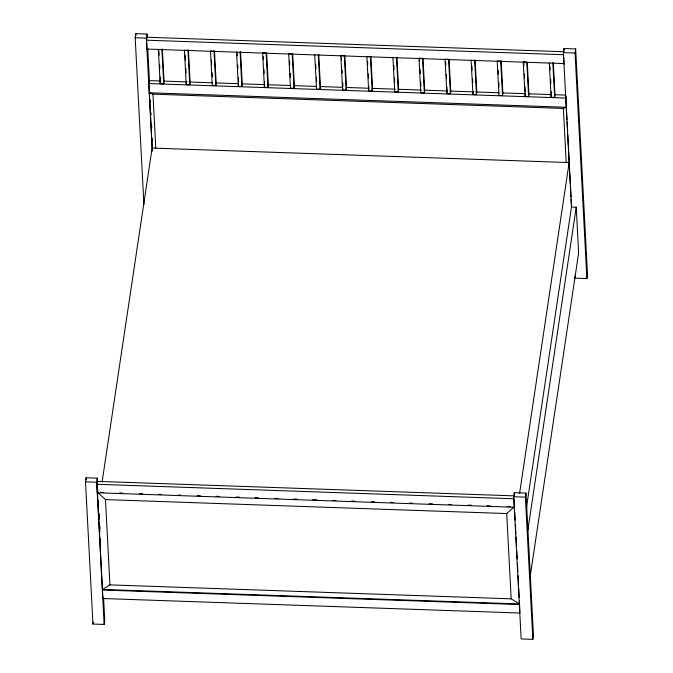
<?xml version="1.0" encoding="UTF-8"?>
<svg xmlns="http://www.w3.org/2000/svg" width="673" height="673" viewBox="0 0 673 673"><rect width="100%" height="100%" fill="white"/><g stroke="black" fill="none" stroke-linecap="round" stroke-linejoin="round"><path stroke-width="1.01" d="M143.913 204.525L135.172 37.747L135.786 33.65L146.975 34.037L147.135 37.175M152.283 151.173L146.361 38.134L146.975 34.037M146.495 40.767L147.025 37.242L564.041 51.745L563.991 48.549L575.676 48.952L587.495 274.475L586.881 278.572L575.196 278.168L575.087 276.14M146.966 49.642L146.579 40.195L563.595 54.706L563.511 55.279M103.583 598.07L104.752 620.38L104.138 624.435L92.958 624.048L85.505 481.826L86.11 477.771L97.299 478.166L97.509 482.263M148.767 84.133L149.381 80.037L147.74 48.675M149.255 93.337L149.339 92.765L566.355 107.276L565.875 98.073L148.859 83.561L152.241 148.119M104.138 624.435L96.685 482.213L97.299 478.166M96.912 484.274L513.928 498.786L514.374 507.274L97.358 492.762L96.912 484.274L97.349 481.363L514.365 495.875M97.358 492.762L97.442 492.199L105.476 499.602L506.71 513.558L513.684 507.392M97.812 490.238L97.837 492.897M162.361 49.003L164.052 81.408L163.699 83.788L160.166 83.671L160.3 77.101M102.111 481.977L152.123 148.068L569.139 162.572L519.59 493.376M92.958 624.048L93.261 622.02M519.388 600.821L519.918 613.027L102.902 598.516L97.442 492.199M188.423 49.911L190.123 82.316L189.761 84.697L186.228 84.579L186.581 82.19M215.823 85.606L214.014 51.114L210.481 50.997L212.289 85.479L215.823 85.606L216.184 83.216L214.485 50.82M240.547 51.728L242.246 84.125L241.885 86.514L238.351 86.388L238.595 84.798M266.609 52.637L268.308 85.034L267.955 87.423L264.413 87.297L264.607 81.778M292.671 53.537L294.37 85.942L294.017 88.323L290.484 88.205L290.719 86.615M314.737 54.622L316.546 89.114L320.079 89.231L320.432 86.851L318.741 54.446M344.803 55.354L346.502 87.751L346.141 90.14L342.607 90.014L342.843 88.424M370.865 56.263L372.564 88.659L372.203 91.048L368.669 90.922L368.922 86.447M392.923 57.34L394.731 91.831L398.273 91.957L398.626 89.568L396.927 57.171M424.335 92.857L422.526 58.374L418.993 58.248L420.802 92.739L424.335 92.857L424.688 90.476L422.989 58.071M449.11 60.023L450.75 91.385L450.397 93.766L446.864 93.648L446.998 87.078M475.121 59.889L476.82 92.285L476.459 94.674L472.926 94.548L473.279 92.167M502.521 95.583L500.712 61.092L497.179 60.965L498.987 95.457L502.521 95.583L502.882 93.194L501.183 60.797M527.304 62.749L528.944 94.102L528.583 96.491L525.049 96.365L525.293 94.775M553.307 62.606L555.006 95.011L554.653 97.392L551.111 97.274L551.305 91.755M530.013 577.56L578.629 252.981L576.231 207.225L571.47 207.057L563.377 52.645L563.991 48.549M563.974 64.154L563.755 57.668M565.783 98.645L566.17 96.104M566.271 107.848L566.355 107.276L563.368 108.42L152.964 94.144L149.339 92.765M586.881 278.572L575.062 53.049L575.676 48.952M513.701 496.724L514.307 492.67L526 493.082L533.453 635.295L532.848 639.35L521.154 638.946L513.701 496.724L525.394 497.128L526 493.082M526.58 506.744L571.554 206.485L571.167 199.174M527.767 530.761L576.231 207.225M575.196 278.168L575.499 276.115M109.943 584.879L102.54 589.447L519.556 603.959L511.177 598.835L109.943 584.879L105.476 499.602M135.172 37.747L146.361 38.134M563.377 52.645L575.062 53.049M186.185 50.147L187.952 50.206L189.761 84.697M263.496 52.839L266.146 52.931L267.955 87.423M525.899 61.966L523.241 61.874L525.049 96.365M147.051 49.07L564.067 63.582M160.855 81.012L149.297 80.609L149.406 82.653M164.002 81.122L187.111 81.921M189.214 81.997L212.323 82.796M215.478 82.905L238.587 83.713M241.733 83.822L264.842 84.63M267.997 84.739L290.055 85.505M294.252 85.648L316.318 86.422M320.516 86.565L342.574 87.33M346.78 87.482L368.838 88.247M371.984 88.356L395.093 89.156M398.248 89.265L421.357 90.073M424.512 90.182L447.621 90.99M450.767 91.099L473.876 91.898M475.979 91.974L499.088 92.773M502.235 92.891L525.344 93.69M528.498 93.799L551.608 94.607M554.762 94.716L565.261 95.078M85.505 481.826L96.685 482.213M100.597 492.308L103.743 492.417M119.5 492.964L122.654 493.073M139.462 493.654L142.609 493.763M158.365 494.319L161.52 494.428M178.32 495.008L180.423 495.084M197.231 495.665L200.386 495.774M216.142 496.329L219.289 496.438M236.097 497.019L239.251 497.128M255.008 497.675L258.154 497.784M274.963 498.373L278.117 498.483M293.865 499.03L297.02 499.139M312.777 499.686L316.975 499.837M332.731 500.384L335.886 500.493M351.643 501.04L354.797 501.149M371.597 501.738L374.752 501.848M390.508 502.395L393.663 502.504M409.42 503.051L412.566 503.16M429.374 503.74L432.529 503.85M448.277 504.405L451.432 504.514M468.24 505.095L471.386 505.204M487.143 505.751L490.297 505.86M507.106 506.449L510.252 506.559M102.456 590.019L519.472 604.531M566.405 108.319L567.011 119.811M567.12 121.897L567.667 132.337M567.776 134.432L568.323 144.872M568.433 146.958L569.695 170.976M569.804 173.07L570.351 183.51M570.46 185.597L571.057 197.088M563.368 108.42L566.203 162.496M552.844 62.9L554.653 97.392M549.992 66.669L550.161 69.799M550.649 79.212L550.867 83.393M549.311 62.782L551.111 97.274M526.782 62L528.583 96.491M523.712 61.58L523.93 65.761M524.368 74.123L524.587 78.304M525.024 86.666L525.302 91.89M525.394 497.128L532.848 639.35M498.138 70.076L498.357 74.257M498.794 82.619L499.013 86.8M514.307 492.67L514.525 496.767M514.727 511.934L515.173 520.296M515.392 524.486L515.88 533.891M516.048 537.029L516.536 546.442M516.755 550.623L517.201 558.994M517.419 563.175L517.857 571.545M518.075 575.726L518.563 585.14M518.732 588.269L519.228 597.683M506.71 513.558L511.177 598.835M474.65 60.183L476.459 94.674M471.916 66.038L472.135 70.219M472.572 78.581L472.791 82.762M471.117 60.057L472.926 94.548M450.397 93.766L448.588 59.274L445.055 59.157L446.864 93.648M445.686 61.992L445.846 65.13M446.342 74.535L446.561 78.716M419.456 57.954L419.624 61.092M420.061 69.445L420.28 73.626M420.718 81.988L420.936 86.169M396.464 57.466L398.273 91.957M393.831 65.407L394.05 69.588M394.487 77.95L394.706 82.131M372.203 91.048L370.394 56.557L366.861 56.431L368.669 90.922M367.601 61.361L367.769 64.499M368.257 73.904L368.484 78.085M346.141 90.14L344.332 55.649L340.799 55.523L342.607 90.014M341.379 57.323L341.539 60.461M342.035 69.866L342.195 72.995M342.692 82.409L342.91 86.59M318.27 54.74L320.079 89.231M315.755 64.776L315.974 68.957M316.411 77.319L316.63 81.5M294.017 88.323L292.208 53.84L288.675 53.714L290.484 88.205M289.525 60.73L289.743 64.911M290.181 73.273L290.399 77.454M263.294 56.692L263.463 59.83M263.951 69.235L264.169 73.416M262.613 52.805L264.413 87.297M240.084 52.023L241.885 86.514M237.064 52.645L237.233 55.783M237.729 65.188L237.889 68.326M238.385 77.732L238.604 81.913M236.543 51.897L238.351 86.388M211.44 60.107L211.659 64.288M212.096 72.642L212.315 76.823M185.159 55.018L185.437 60.242M185.874 68.604L186.093 72.785M184.419 50.088L186.228 84.579M161.89 49.306L163.699 83.788M158.929 50.971L159.148 55.152M159.644 64.558L159.863 68.739M158.357 49.179L160.166 83.671M152.964 94.144L155.799 148.211M150.331 100.243L150.441 102.33M150.988 112.753L151.097 114.839M151.644 125.271L151.753 127.357M152.35 138.831L152.46 140.918M135.786 33.65L135.896 35.745M98.477 500.695L98.586 502.748M99.175 514.105L99.284 516.174M99.831 526.513L99.941 528.583M100.479 538.93L100.588 540.999M98.275 501.267L98.494 505.448M98.931 513.81L99.209 519.043M99.587 526.362L99.865 531.594M100.252 538.913L100.58 545.189M86.11 477.771L86.22 479.866"/></g></svg>
